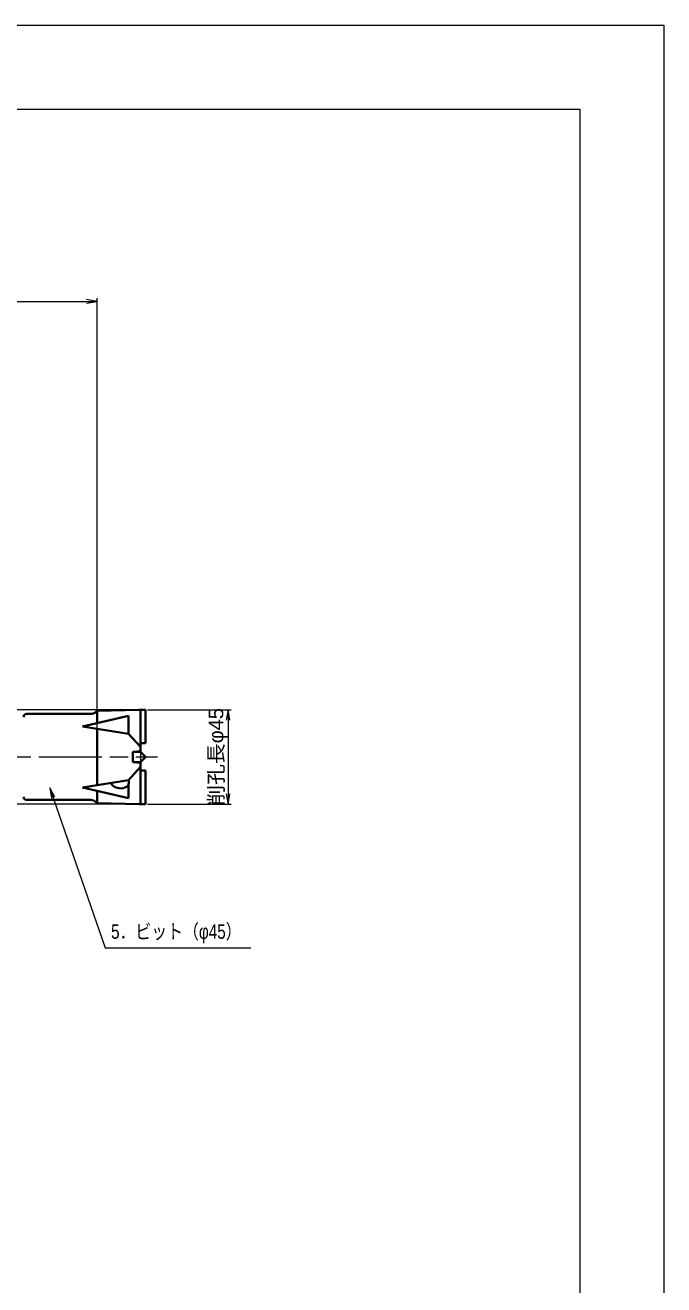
# Model space of a CAD drawing. Units: millimetres at full size, sheet at 1:2.5; details may follow other scales. Extents: x 0 to 1680, y 64 to 1266.
# Drawn here: x 1375 to 1680, y 667 to 1266 of the extents above; entities that cross this region are included whole.
import ezdxf
from ezdxf.enums import TextEntityAlignment as Align

# ---------------------------------------------------------------- set-up
doc = ezdxf.new("R2010")
doc.units = ezdxf.units.MM
doc.header["$LTSCALE"] = 2.5
doc.linetypes.add('CHAIN', pattern=[18.5, 12, -1.5, 3.5, -1.5])
doc.linetypes.add('DASHED_SPACED', pattern=[12, 6, -6])
for name, color, linetype, lineweight in [('1 外形線', 7, 'Continuous', 35), ('2 細い実線', 3, 'Continuous', 20), ('3 隠れ線', 2, 'DASHED_SPACED', 13), ('4 中心線', 1, 'CHAIN', 15), ('6 寸法線', 4, 'Continuous', 13), ('7 枠・タイトル', 7, 'Continuous', 13)]:
    doc.layers.add(name, color=color, linetype=linetype, lineweight=lineweight)
doc.styles.add('ＭＳ Ｐゴシック', font='')
doc.styles.get('ＭＳ Ｐゴシック').set_extended_font_data('MS PGothic')

# ---------------------------------------------------------------- blocks, each defined once
blk = doc.blocks.new('open_arrow')
at = {"color": 0, "linetype": 'Continuous', "lineweight": -2}
blk.add_lwpolyline([(7.5, 1.25), (0, 0), (7.5, -1.25)], dxfattribs=at)

msp = doc.modelspace()

# ---------------------------------------------------------------- linework, layer by layer
at = {"layer": '1 外形線'}
for p, q in [((1407.189, 938.535), (1376.189, 938.535)), ((1402.689, 932.581), (1424.689, 937.663)), ((1429.689, 940.535), (1409.689, 940.034)), ((1409.689, 940.034), (1409.689, 934.198)), ((1424.689, 937.663), (1424.689, 929.035)), ((1432.689, 940.535), (1429.689, 940.535)), ((1430.389, 940.535), (1430.389, 920.535)), ((1432.689, 940.535), (1432.689, 924.535)), ((1424.689, 929.035), (1402.689, 932.581)), ((1409.689, 931.453), (1409.689, 918.035)), ((1424.689, 929.035), (1430.389, 922.765)), ((1432.689, 924.535), (1430.389, 924.535)), ((1409.689, 904.617), (1409.689, 918.035)), ((1430.389, 920.785), (1426.689, 920.535)), ((1426.689, 920.535), (1426.689, 915.535)), ((1430.389, 920.535), (1427.689, 920.535)), ((1430.389, 920.535), (1432.489, 918.435)), ((1432.489, 917.635), (1430.389, 915.535)), ((1424.689, 907.035), (1430.389, 913.305)), ((1426.689, 915.535), (1430.389, 915.285)), ((1430.389, 915.535), (1427.689, 915.535)), ((1430.389, 915.535), (1430.389, 895.535)), ((1424.689, 907.035), (1402.689, 903.489)), ((1424.689, 906.688), (1424.689, 907.035)), ((1432.689, 911.535), (1430.389, 911.535)), ((1432.689, 911.535), (1432.689, 895.535)), ((1402.689, 903.489), (1424.689, 898.407)), ((1409.689, 896.037), (1409.689, 901.872)), ((1424.689, 898.407), (1424.689, 905.105)), ((1406.863, 897.535), (1376.189, 897.535)), ((1429.689, 895.535), (1409.689, 896.037)), ((1432.689, 895.535), (1429.689, 895.535))]:
    msp.add_line(p, q, dxfattribs=at)
for centre, radius, start, end in [((1376.189, 937.035), 1.5, 90, 180), ((1406.526, 942.483), 4, 279.26639, 322.23945), ((1427.689, 919.535), 1, 90, 180), ((1432.189, 918.035), 0.5, 306.8713, 53.135), ((1427.689, 916.535), 1, 180, 270), ((1376.189, 899.035), 1.5, 180, 270), ((1406.562, 893.547), 4, 38.59694, 94.31247)]:
    msp.add_arc(centre, radius, start, end, dxfattribs=at)
for major_axis, ratio, start_param, end_param in [((4.774, 0), 0.5925, 3.2098697, 4.712389), ((3.646, 0), 0.775841, 4.712389, 6.6883082)]:
    msp.add_ellipse((1421.189, 905.896), major_axis=major_axis, ratio=ratio, start_param=start_param, end_param=end_param, dxfattribs=at)
at = {"layer": '2 細い実線'}
for p, q in [((1432.689, 940.535), (915.689, 940.535)), ((1432.689, 895.535), (915.689, 895.535))]:
    msp.add_line(p, q, dxfattribs=at)
at = {"layer": '3 隠れ線'}
msp.add_line((1430.389, 920.535), (1430.389, 915.535), dxfattribs=at)
at = {"layer": '4 中心線'}
msp.add_line((410.689, 918.035), (1438.429, 918.035), dxfattribs=at)
at = {"layer": '6 寸法線'}
for p, q in [((410.689, 1134.923), (1409.689, 1134.923)), ((1409.689, 919.035), (1409.689, 1136.423)), ((1433.689, 940.535), (1473.576, 940.535)), ((1472.076, 940.535), (1472.076, 895.535)), ((1433.689, 895.535), (1473.576, 895.535))]:
    msp.add_line(p, q, dxfattribs=at)
msp.add_lwpolyline([(1387.204, 903.362), (1388.834, 898.635), (1413.467, 827.187), (1482.923, 827.187)], dxfattribs=at)
at = {"layer": '7 枠・タイトル'}
for p, q in [((-0.331, 1266.427), (1679.669, 1266.427)), ((1679.669, 1266.427), (1679.669, 78.427)), ((39.669, 1226.427), (1639.669, 1226.427)), ((1639.669, 1226.427), (1639.669, 118.427))]:
    msp.add_line(p, q, dxfattribs=at)

# ---------------------------------------------------------------- block references
at = {"layer": '6 寸法線', "xscale": 0.667, "yscale": 0.667}
for p, rotation in [((1409.689, 1134.923), 180), ((1472.076, 940.535), 270), ((1387.204, 903.362), 289), ((1472.076, 895.535), 90)]:
    msp.add_blockref('open_arrow', p, dxfattribs=dict(at, rotation=rotation))

# ---------------------------------------------------------------- texts
at = {"layer": '6 寸法線', "style": 'ＭＳ Ｐゴシック', "width": 1.05}
msp.add_text('削孔長φ45', height=6.928, rotation=90, dxfattribs=at).set_placement((1466.343, 918.035), align=Align.MIDDLE_CENTER)
at = {"layer": '6 寸法線', "style": 'ＭＳ Ｐゴシック', "width": 0.8}
msp.add_text('5．ビット（φ45）', height=6.928, dxfattribs=at).set_placement((1416.361, 829.361), align=Align.BOTTOM_LEFT)

doc.saveas('drawing.dxf')
